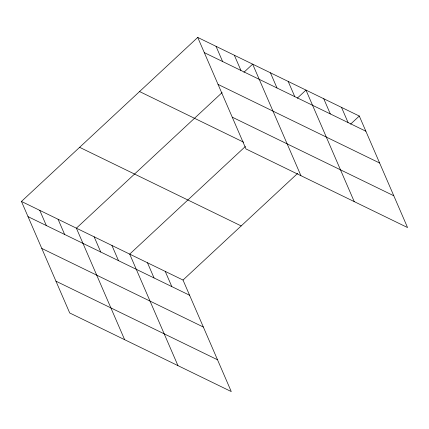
<?xml version="1.0" encoding="UTF-8"?>
<svg xmlns="http://www.w3.org/2000/svg" width="429" height="429" viewBox="0 0 429 429"><rect width="100%" height="100%" fill="white"/><g stroke="black" fill="none" stroke-linecap="round" stroke-linejoin="round"><path stroke-width="0.64" d="M21.45 201.448L183.011 280.051L231.269 391.57L69.707 312.966L21.45 201.448L197.731 37.43L359.293 116.034L407.55 227.552L245.989 148.949L197.731 37.43M222.12 92.573L76.383 228.174L124.641 339.693M243.935 72.276L252.66 64.157L300.917 175.675M245.367 146.487L129.697 254.113L177.955 365.631M297.249 98.214L305.974 90.095L354.236 201.614M183.011 280.051L297.71 173.332M350.568 124.153L359.293 116.034M204.306 52.622L365.867 131.22M218.061 84.406L379.622 163.009M232.234 117.16L393.795 195.763M139.559 91.554L243.656 142.203M79.622 147.324L241.184 225.927M28.024 216.64L189.586 295.243M41.779 248.429L203.341 327.032M55.952 281.177L217.514 359.781M341.522 107.384L348.091 122.576M323.75 98.74L330.319 113.932M288.202 81.446L294.777 96.638M270.431 72.801L277.005 87.993M234.352 55.244L240.926 70.436M216.039 46.337L222.613 61.529M165.24 271.407L171.814 286.593M147.469 262.757L154.043 277.949M111.926 245.468L118.501 260.655M94.155 236.819L100.724 252.011M58.071 219.267L64.645 234.454M39.763 210.355L46.332 225.547"/></g></svg>
